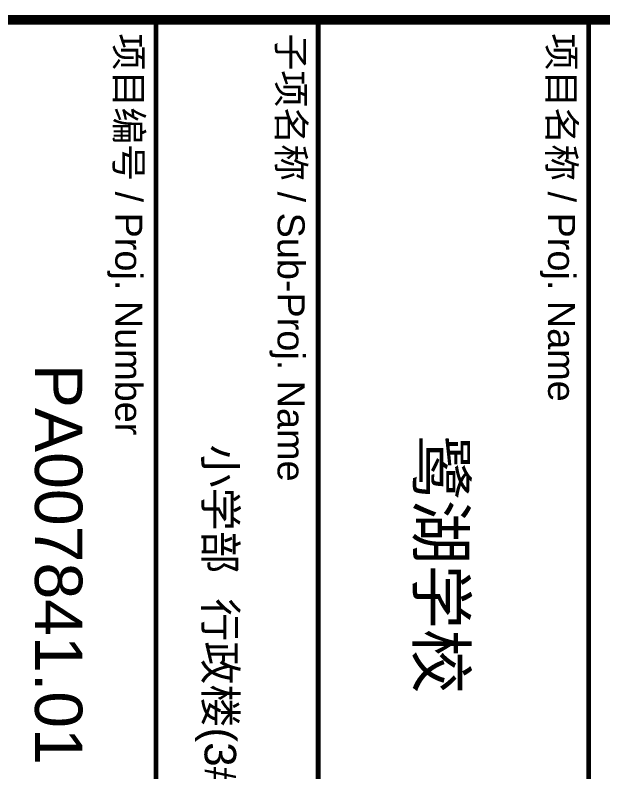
# Model space of a CAD drawing. Extents: x 129492 to 2683129, y 513162 to 1188265.
# Drawn here: x 324450 to 330968, y 518566 to 526953 of the extents above; entities that cross this region are included whole.
import ezdxf

# ---------------------------------------------------------------- set-up
doc = ezdxf.new("R2010")
doc.units = 0
doc.header["$LTSCALE"] = 1000
doc.header["$MEASUREMENT"] = 0
for name, color, linetype in [('G-0-XREF', 2, 'Continuous'), ('G-ANNO-TEXT', 33, 'Continuous'), ('图框CCDI_B0GA1+0.00$0$G-ANNO-TEXT', 33, 'Continuous'), ('图框CCDI_B0GA1+0.00$0$G-BORD', 3, 'Continuous')]:
    doc.layers.add(name, color=color, linetype=linetype)
doc.styles.add('CCDI_T_G01', font='arial.ttf')
doc.styles.add('图框CCDI_B0GA1+0.00$0$CCDI_T_G01', font='arial.ttf')

# ---------------------------------------------------------------- blocks, each defined once
blk = doc.blocks.new('图框CCDI_B0GA1+0.00')
at = {"layer": '图框CCDI_B0GA1+0.00$0$G-BORD'}
for points, const_width in [([(75100, 1000), (75100, 58400)], 70), ([(75100, 18200), (83100, 18200)], 35), ([(75100, 16200), (83100, 16200)], 35), ([(75100, 15000), (83100, 15000)], 35)]:
    blk.add_lwpolyline(points, dxfattribs=dict(at, const_width=const_width))
at = {"layer": '图框CCDI_B0GA1+0.00$0$G-ANNO-TEXT', "style": '图框CCDI_B0GA1+0.00$0$CCDI_T_G01'}
for s, insert, char_height, width, attachment_point in [('{\\fSimSun|b0|i0|c134|p54;项目名称} / Proj. Name', (75200, 18100), 200, 7900, 1), ('{\\fSimSun|b0|i0|c134|p2;鹭湖学校}', (79122.9, 17090), 350, 8000, 5), ('{\\fSimSun|b0|i0|c134|p54;子项名称} / Sub-Proj. Name', (75200, 16100), 200, 7900, 1), ('{\\fSimSun|b0|i0|c134|p54;项目编号} / Proj. Number', (75200, 14900), 200, 7900, 1), ('PA007841.01', (79122.9, 14278.6), 350, 8000, 5)]:
    blk.add_mtext(s, dxfattribs=dict(at, insert=insert, char_height=char_height, width=width, attachment_point=attachment_point))
blk = doc.blocks.new('fewwwww')
at = {"layer": 'G-ANNO-TEXT', "style": 'CCDI_T_G01'}
blk.add_text('小学部  行政楼(3#楼)', height=350, rotation=270, dxfattribs=at).set_placement((16740.1, -1706))

msp = doc.modelspace()

# ---------------------------------------------------------------- block references
at = {"layer": 'G-0-XREF', "ltscale": 5, "xscale": 1.5, "yscale": 1.5, "zscale": 1.5, "rotation": 270}
msp.add_blockref('图框CCDI_B0GA1+0.00', (303510.9, 639550.7), dxfattribs=at)
at = {"layer": 'G-0-XREF'}
msp.add_blockref('fewwwww', (309810.9, 523900.7), dxfattribs=at)

doc.saveas('drawing.dxf')
